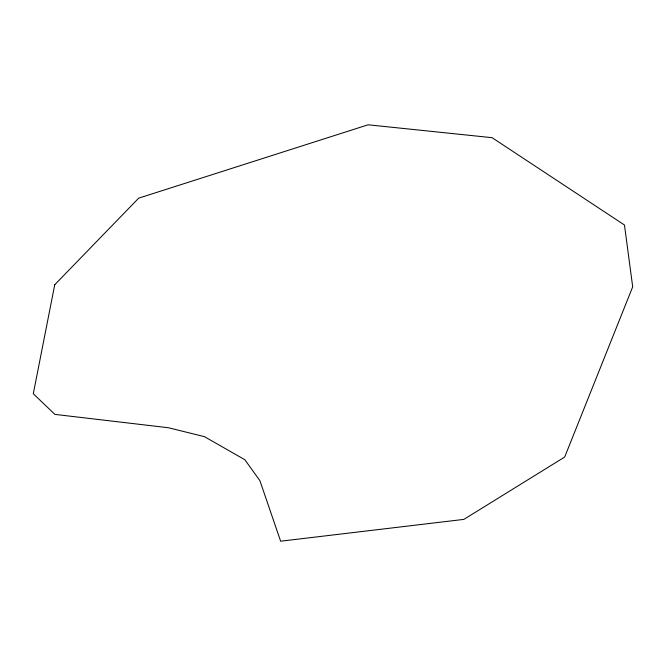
<?xml version="1.0" encoding="UTF-8"?>
<svg xmlns="http://www.w3.org/2000/svg" width="666" height="666" viewBox="0 0 666 666"><rect width="100%" height="100%" fill="white"/><g stroke="black" fill="none" stroke-linecap="round" stroke-linejoin="round"><path stroke-width="1" d="M54.737 284.757L33.3 393.748L54.887 414.385L168.406 427.738L204.437 436.655L244.822 459.715L259.898 480.652L280.636 541.208L463.869 519.388L564.685 457.043L632.7 286.83L624.467 225.008L492.082 137.679L368.098 124.792L138.67 198.168L54.737 284.757"/></g></svg>
